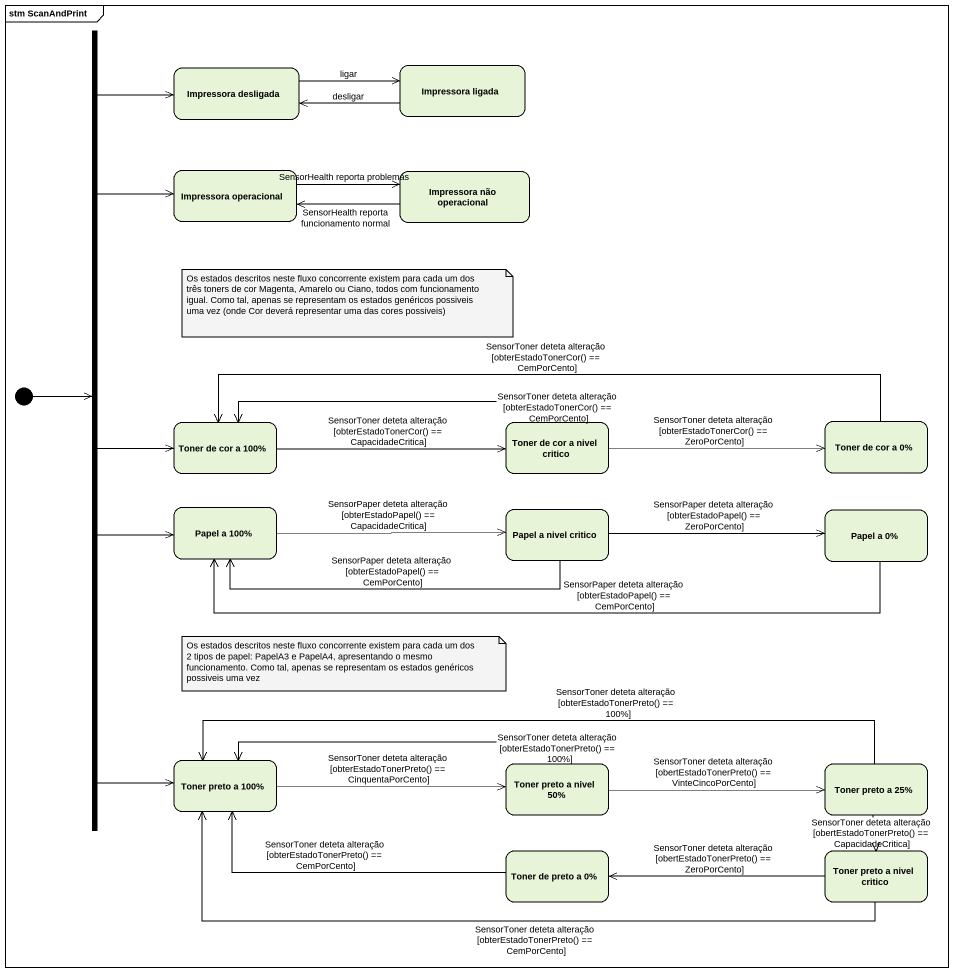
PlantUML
@startuml
mainframe stm ScanAndPrint
hide empty description
state fork1 <<fork>>
state "Impressora desligada" as Impressora_desligada
state "Impressora ligada" as Impressora_ligada
state "Impressora operacional" as Impressora_operacional
state "Impressora não operacional" as Impressora_não_operacional
state "Toner de cor a 100%" as Toner_de_cor_a_100
state "Toner de cor a nivel critico" as Toner_de_cor_a_nivel_critico
state "Toner de cor a 0%" as Toner_de_cor_a_0
state "Papel a 100%" as Papel_a_100
state "Papel a nivel critico" as Papel_a_nivel_critico
state "Papel a 0%" as Papel_a_0
state "Toner preto a 100%" as Toner_preto_a_100
state "Toner preto a nivel 50%" as Toner_preto_a_nivel_50
state "Toner preto a 25%" as Toner_preto_a_25
state "Toner de preto a 0%" as Toner_de_preto_a_0
state "Toner preto a nivel critico" as Toner_preto_a_nivel_critico
[*] -right-> fork1
fork1 -up-> Impressora_desligada
fork1 -up-> Impressora_operacional
fork1 -right-> Toner_de_cor_a_100
fork1 --> Papel_a_100
fork1 --> Toner_preto_a_100
Impressora_desligada -right-> Impressora_ligada : ligar
Impressora_ligada -left-> Impressora_desligada : desligar
Impressora_operacional -right-> Impressora_não_operacional : SensorHealth reporta problemas
Impressora_não_operacional -left-> Impressora_operacional : SensorHealth reporta funcionamento normal
Toner_de_cor_a_100 -right-> Toner_de_cor_a_nivel_critico : SensorToner deteta alteração [obterEstadoTonerCor() == CapacidadeCritica]
Toner_de_cor_a_nivel_critico -left-> Toner_de_cor_a_100 : SensorToner deteta alteração [obterEstadoTonerCor() == CemPorCento]
Toner_de_cor_a_nivel_critico -right-> Toner_de_cor_a_0 : SensorToner deteta alteração [obterEstadoTonerCor() == ZeroPorCento]
Toner_de_cor_a_0 -left-> Toner_de_cor_a_100 : SensorToner deteta alteração [obterEstadoTonerCor() == CemPorCento]
Papel_a_100 -right-> Papel_a_nivel_critico : SensorPaper deteta alteração [obterEstadoPapel() == CapacidadeCritica]
Papel_a_nivel_critico -left-> Papel_a_100 : SensorPaper deteta alteração [obterEstadoPapel() == CemPorCento]
Papel_a_nivel_critico -right-> Papel_a_0 : SensorPaper deteta alteração [obterEstadoPapel() == ZeroPorCento]
Papel_a_0 -left-> Papel_a_100 : SensorPaper deteta alteração [obterEstadoPapel() == CemPorCento]
Toner_preto_a_100 -right-> Toner_preto_a_nivel_50 : SensorToner deteta alteração [obterEstadoTonerPreto() == CinquentaPorCento]
Toner_preto_a_nivel_50 -left-> Toner_preto_a_100 : SensorToner deteta alteração [obterEstadoTonerPreto() == 100%]
Toner_preto_a_nivel_50 -right-> Toner_preto_a_25 : SensorToner deteta alteração [obertEstadoTonerPreto() == VinteCincoPorCento]
Toner_preto_a_25 -left-> Toner_preto_a_100 : SensorToner deteta alteração [obterEstadoTonerPreto() == 100%]
Toner_preto_a_25 --> Toner_preto_a_nivel_critico : SensorToner deteta alteração [obertEstadoTonerPreto() == CapacidadeCritica]
Toner_de_preto_a_0 -left-> Toner_preto_a_100 : SensorToner deteta alteração [obterEstadoTonerPreto() == CemPorCento]
Toner_preto_a_nivel_critico -left-> Toner_preto_a_100 : SensorToner deteta alteração [obterEstadoTonerPreto() == CemPorCento]
Toner_preto_a_nivel_critico -left-> Toner_de_preto_a_0 : SensorToner deteta alteração [obertEstadoTonerPreto() == ZeroPorCento]
note as N1
  Os estados descritos neste fluxo concorrente existem para cada um dos três toners de cor Magenta, Amarelo ou Ciano, todos com funcionamento igual. Como tal, apenas se representam os estados genéricos possiveis uma vez (onde Cor deverá representar uma das cores possiveis)
end note
note as N2
  Os estados descritos neste fluxo concorrente existem para cada um dos 2 tipos de papel: PapelA3 e PapelA4, apresentando o mesmo funcionamento. Como tal, apenas se representam os estados genéricos possiveis uma vez
end note
@enduml
